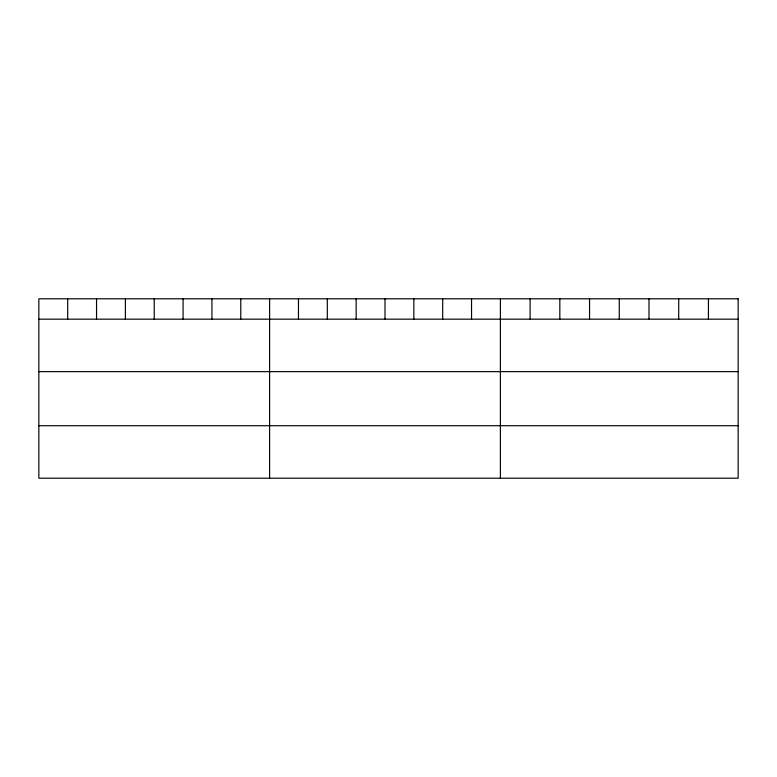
<?xml version="1.0" encoding="UTF-8"?>
<svg xmlns="http://www.w3.org/2000/svg" width="777" height="777" viewBox="0 0 777 777"><rect width="100%" height="100%" fill="white"/><g stroke="black" fill="none" stroke-linecap="round" stroke-linejoin="round"><path stroke-width="1.17" d="M38.85 319.172L738.15 319.172M38.85 371.649L738.15 371.649M38.85 425.718L738.15 425.718M708.43 298.805L708.43 319.172M678.709 298.805L678.709 319.172M648.989 298.805L648.989 319.172M619.269 298.805L619.269 319.172M589.549 298.805L589.549 319.172M559.828 298.805L559.828 319.172M530.108 298.805L530.108 319.172M500.388 298.805L500.388 478.195M471.542 298.805L471.542 319.172M442.696 298.805L442.696 319.172M413.85 298.805L413.85 319.172M385.003 298.805L385.003 319.172M356.157 298.805L356.157 319.172M327.311 298.805L327.311 319.172M298.465 298.805L298.465 319.172M269.619 298.805L269.619 478.195M240.773 298.805L240.773 319.172M211.927 298.805L211.927 319.172M183.081 298.805L183.081 319.172M154.234 298.805L154.234 319.172M125.388 298.805L125.388 319.172M96.542 298.805L96.542 319.172M67.696 298.805L67.696 319.172M738.15 298.805L38.85 298.805L38.85 478.195L738.15 478.195L738.15 298.805"/></g></svg>
